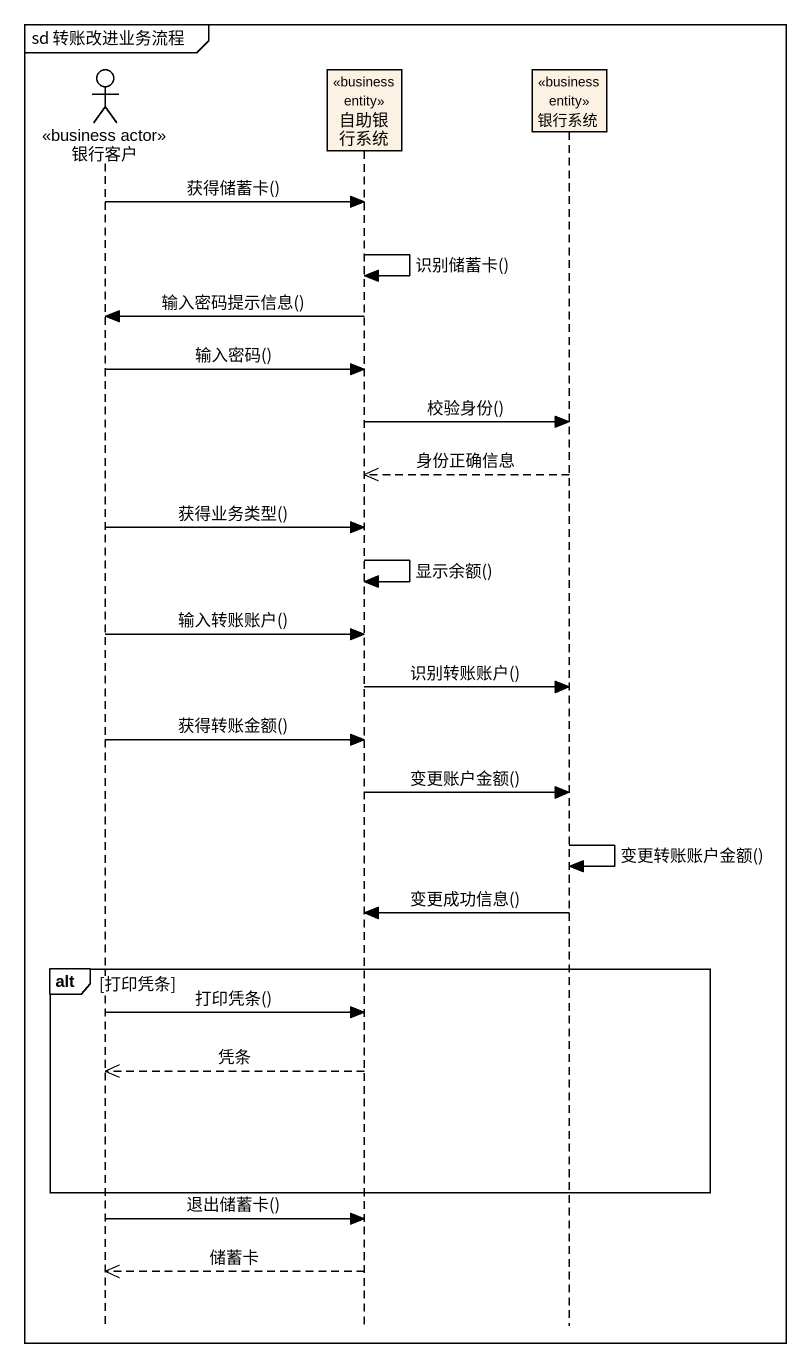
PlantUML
@startuml
mainframe sd 转账改进业务流程
hide footbox
actor 银行客户 <<business actor>>
participant 自助银行系统 <<business entity>>
participant 银行系统 <<business entity>>

银行客户 -> 自助银行系统 : 获得储蓄卡()
自助银行系统 -> 自助银行系统 : 识别储蓄卡()
自助银行系统 -> 银行客户 : 输入密码提示信息()
银行客户 -> 自助银行系统 : 输入密码()
自助银行系统 -> 银行系统 : 校验身份()
银行系统 -->> 自助银行系统 : 身份正确信息
银行客户 -> 自助银行系统 : 获得业务类型()
自助银行系统 -> 自助银行系统 : 显示余额()
银行客户 -> 自助银行系统 : 输入转账账户()
自助银行系统 -> 银行系统 : 识别转账账户()
银行客户 -> 自助银行系统 : 获得转账金额()
自助银行系统 -> 银行系统 : 变更账户金额()
银行系统 -> 银行系统 : 变更转账账户金额()
银行系统 -> 自助银行系统 : 变更成功信息()
alt 打印凭条
  银行客户 -> 自助银行系统 : 打印凭条()
  自助银行系统 -->> 银行客户 : 凭条
end
银行客户 -> 自助银行系统 : 退出储蓄卡()
自助银行系统 -->> 银行客户 : 储蓄卡
@enduml
